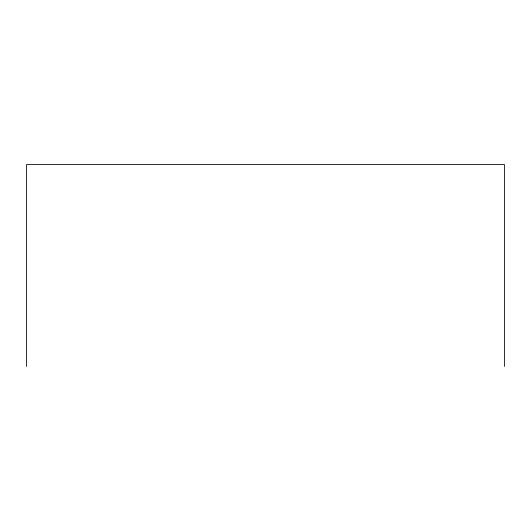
<?xml version="1.0" encoding="UTF-8"?>
<svg xmlns="http://www.w3.org/2000/svg" width="531" height="531" viewBox="0 0 531 531"><rect width="100%" height="100%" fill="white"/><g stroke="black" fill="none" stroke-linecap="round" stroke-linejoin="round"><path stroke-width="0.8" d="M504.45 366.45L504.45 164.55L26.55 164.55L26.55 366.45"/></g></svg>
